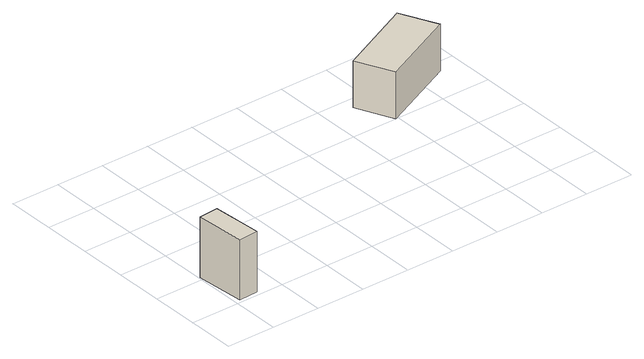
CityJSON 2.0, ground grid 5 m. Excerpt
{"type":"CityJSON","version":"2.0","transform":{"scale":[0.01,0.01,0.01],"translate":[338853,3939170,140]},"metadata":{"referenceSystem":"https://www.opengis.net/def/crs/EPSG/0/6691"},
"CityObjects":{
"building1":{"type":"Building","attributes":{"measuredHeight":6.5,"BuildingIDAttribute.prefecture":"14","BuildingIDAttribute.city":"14151","BuildingDetailAttribute.surveyYear":2015,"BuildingLandSlideRiskAttribute.description":"1","BuildingLandSlideRiskAttribute.areaType":"1"},"geometry":[{"type":"Solid","lod":"1","boundaries":[[[[0,1,2,3]],[[2,4,5,3]],[[1,6,4,2]],[[0,7,6,1]],[[3,5,7,0]],[[4,6,7,5]]]]}]},
"building2":{"type":"Building","attributes":{"measuredHeight":5,"BuildingIDAttribute.prefecture":"14","BuildingIDAttribute.city":"14151","BuildingDetailAttribute.surveyYear":2015,"BuildingLandSlideRiskAttribute.description":"1","BuildingLandSlideRiskAttribute.areaType":"1"},"geometry":[{"type":"Solid","lod":"1","boundaries":[[[[8,9,10,11]],[[10,12,13,11]],[[9,14,12,10]],[[8,15,14,9]],[[11,13,15,8]],[[12,14,15,13]]]]}]}
},
"vertices":[
[13,540,92],[216,557,92],[255,45,92],[53,30,92],[255,45,714],[53,30,714],[216,557,714],[13,540,714],
[3758,1859,102],[2966,1486,102],[2787,1865,102],[3580,2238,102],[2787,1865,583],[3580,2238,583],[2966,1486,583],[3758,1859,583]
]}
